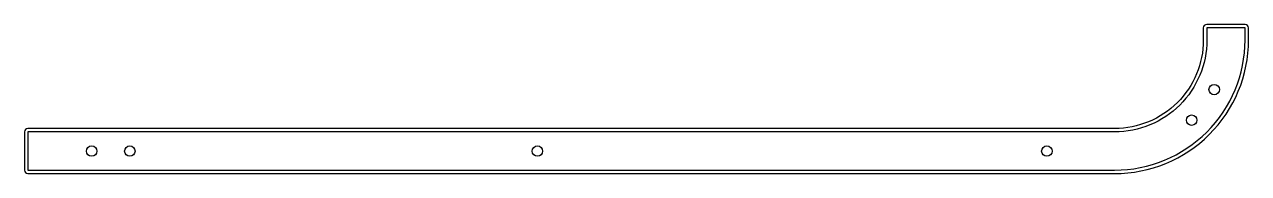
# Model space of a CAD drawing. Header units: millimetres. Extents: x -2 to 702, y -2 to 84.
import ezdxf

# ---------------------------------------------------------------- set-up
doc = ezdxf.new("R2010")
doc.units = ezdxf.units.MM
for name, color, linetype in [('A_SIDE_GROOVE_5_THICKNESS_REDUCTION', 7, 'Continuous'), ('INSIDE_THROUGH', 7, 'Continuous'), ('OUTSIDE_THROUGH', 7, 'Continuous')]:
    doc.layers.add(name, color=color, linetype=linetype)

msp = doc.modelspace()

# ---------------------------------------------------------------- linework, layer by layer
at = {"layer": 'A_SIDE_GROOVE_5_THICKNESS_REDUCTION'}
msp.add_lwpolyline([(0, -2), (625, -2, 0.414214), (702, 75), (702, 82, 0.414214), (700, 84), (678, 84, 0.414214), (676, 82), (676, 75, -0.414214), (625, 24), (0, 24, 0.414214), (-2, 22), (-2, 0, 0.414214)], format="xyb", close=True, dxfattribs=at)
at = {"layer": 'INSIDE_THROUGH'}
for centre in [(682.26, 46.42), (669.3, 28.81), (36.63, 11), (58.6, 11), (293.01, 11), (586.02, 11)]:
    msp.add_circle(centre, 3, dxfattribs=at)
at = {"layer": 'OUTSIDE_THROUGH'}
msp.add_lwpolyline([(0, 0), (625, 0, 0.414214), (700, 75), (700, 82), (678, 82), (678, 75, -0.414214), (625, 22), (0, 22)], format="xyb", close=True, dxfattribs=at)

doc.saveas('drawing.dxf')
